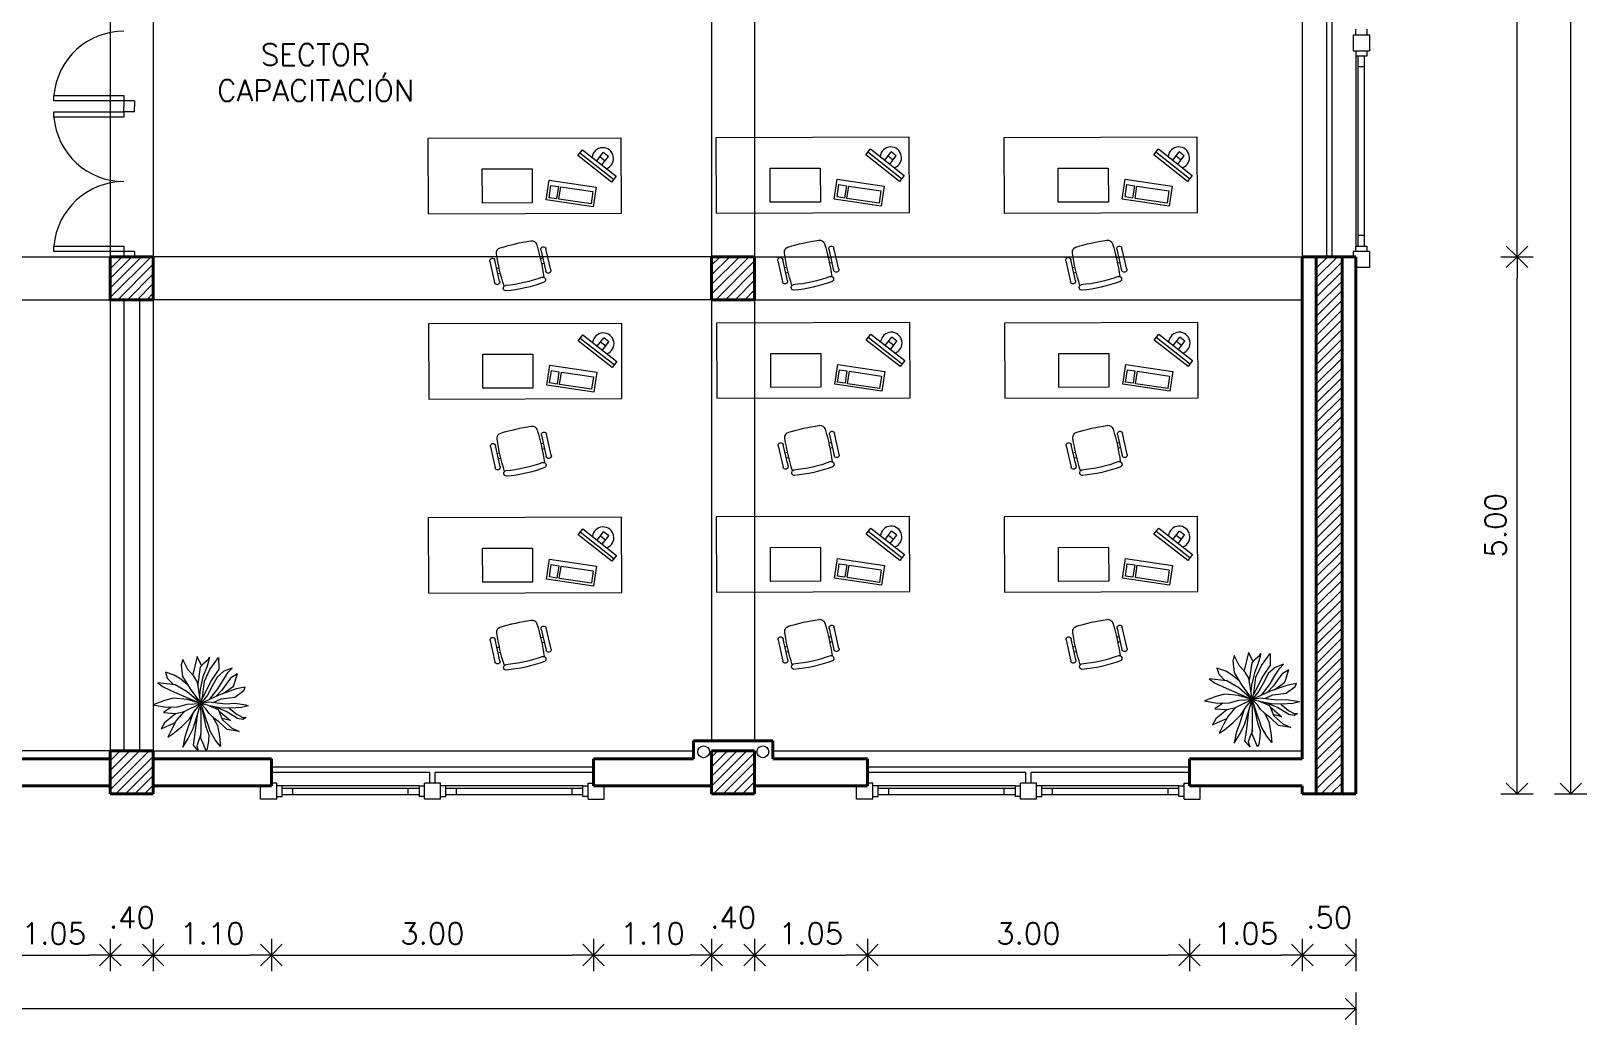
# Model space of a CAD drawing. Extents: x 1018 to 1366, y -109 to 186.
# Drawn here: x 1234.09 to 1248.58, y 111 to 120.25 of the extents above; entities that cross this region are included whole.
import ezdxf

# ---------------------------------------------------------------- set-up
doc = ezdxf.new("R2010")
doc.units = 0
doc.header["$LTSCALE"] = 0.5
doc.layers.get('0').update_dxf_attribs({"linetype": 'CONTINUOUS'})
doc.layers.get('Defpoints').update_dxf_attribs({"linetype": 'CONTINUOUS'})
for name, color, linetype, lineweight in [('Acotaciones', 9, 'CONTINUOUS', 9), ('Carpintería', 55, 'CONTINUOUS', 20), ('Detalles .05', 243, 'CONTINUOUS', 5), ('Detalles 01', 8, 'CONTINUOUS', 9), ('Equipamiento movil', 33, 'CONTINUOUS', 9), ('Muros corte', 7, 'CONTINUOUS', 40), ('Punta 02', 11, 'CONTINUOUS', 20), ('Tratamiento pisos', 251, 'CONTINUOUS', 9), ('Vidrios', 147, 'CONTINUOUS', 13)]:
    doc.layers.add(name, color=color, linetype=linetype, lineweight=lineweight)
doc.styles.add('Texto 2 mm', font='simplex.shx', dxfattribs={"height": 0.2})
doc.dimstyles.new('Primera línea', dxfattribs={"dimscale": 0, "dimtxt": 0.2, "dimasz": 0.2, "dimexe": 0.15, "dimexo": 0, "dimgap": 0.1, "dimtad": 1, "dimzin": 4, "dimdsep": 46, "dimtxsty": 'Texto 2 mm', "dimblk": 'OPEN90', "dimcen": 2.5, "dimclrd": 256, "dimclre": 256, "dimclrt": 256, "dimadec": 0, "dimazin": 0, "dimtfac": 1, "dimtmove": 2, "dimatfit": 3, "dimldrblk": 'OPEN90', "dimfxl": 1, "dimtolj": 1, "dimtzin": 0, "dimlwd": -1, "dimlwe": -1, "dimarcsym": 0})
doc.dimstyles.new('Segunda línea', dxfattribs={"dimscale": 0, "dimtxt": 0.2, "dimasz": 0.2, "dimexe": 0.15, "dimexo": 0.5, "dimgap": 0.1, "dimtad": 1, "dimzin": 4, "dimdsep": 46, "dimtxsty": 'Texto 2 mm', "dimblk": 'OPEN90', "dimcen": 2.5, "dimclrd": 256, "dimclre": 256, "dimclrt": 256, "dimadec": 0, "dimazin": 0, "dimtfac": 1, "dimtmove": 2, "dimatfit": 3, "dimldrblk": 'OPEN90', "dimfxl": 1, "dimtolj": 1, "dimtzin": 0, "dimlwd": -1, "dimlwe": -1, "dimarcsym": 0})
pattern_1 = [(45, (58.78651, 0.94109), (-0.0449012806, 0.0449012806), [])]

# ---------------------------------------------------------------- blocks, each defined once
blk = doc.blocks.new('_Open90')
at = {"color": 0, "linetype": 'ByBlock', "lineweight": -2}
for p, q in [((0, 0), (-1, 0)), ((-0.5, 0.5), (0, 0)), ((0, 0), (-0.5, -0.5))]:
    blk.add_line(p, q, dxfattribs=at)
blk = doc.blocks.new('*D127')
at = {"layer": 'Acotaciones', "transparency": 16777216}
for p, q in [((1247.782, 118.146), (1248.082, 118.146)), ((1247.932, 113.346), (1247.932, 117.946)), ((1247.782, 113.146), (1248.082, 113.146))]:
    blk.add_line(p, q, dxfattribs=at)
at = {"layer": 'Defpoints', "color": 0, "transparency": 16777216}
for p in [(1247.782, 118.146), (1247.932, 118.146), (1247.782, 113.146)]:
    blk.add_point(p, dxfattribs=at)
at = {"layer": 'Acotaciones', "transparency": 16777216, "xscale": 0.2, "yscale": 0.2, "zscale": 0.2}
for p, rotation in [((1247.932, 118.146), 90), ((1247.932, 113.146), 270)]:
    blk.add_blockref('_Open90', p, dxfattribs=dict(at, rotation=rotation))
at = {"layer": 'Acotaciones', "transparency": 16777216, "insert": (1247.732, 115.646), "char_height": 0.2, "attachment_point": 5, "rotation": 90, "style": 'Texto 2 mm'}
blk.add_mtext('\\A1;5.00', dxfattribs=at)
blk = doc.blocks.new('*D128')
at = {"layer": 'Acotaciones', "transparency": 16777216}
for p, q in [((1247.782, 124.146), (1248.082, 124.146)), ((1247.932, 118.346), (1247.932, 123.946)), ((1247.782, 118.146), (1248.082, 118.146))]:
    blk.add_line(p, q, dxfattribs=at)
at = {"layer": 'Defpoints', "color": 0, "transparency": 16777216}
for p in [(1247.782, 124.146), (1247.932, 124.146), (1247.782, 118.146)]:
    blk.add_point(p, dxfattribs=at)
at = {"layer": 'Acotaciones', "transparency": 16777216, "xscale": 0.2, "yscale": 0.2, "zscale": 0.2}
for p, rotation in [((1247.932, 124.146), 90), ((1247.932, 118.146), 270)]:
    blk.add_blockref('_Open90', p, dxfattribs=dict(at, rotation=rotation))
at = {"layer": 'Acotaciones', "transparency": 16777216, "insert": (1247.732, 121.146), "char_height": 0.2, "attachment_point": 5, "rotation": 90, "style": 'Texto 2 mm'}
blk.add_mtext('\\A1;6.00', dxfattribs=at)
blk = doc.blocks.new('*D130')
at = {"layer": 'Acotaciones', "transparency": 16777216}
for p, q in [((1248.282, 129.146), (1248.582, 129.146)), ((1248.432, 113.346), (1248.432, 128.946)), ((1248.282, 113.146), (1248.582, 113.146))]:
    blk.add_line(p, q, dxfattribs=at)
at = {"layer": 'Defpoints', "color": 0, "transparency": 16777216}
for p in [(1247.782, 129.146), (1248.432, 129.146), (1247.782, 113.146)]:
    blk.add_point(p, dxfattribs=at)
at = {"layer": 'Acotaciones', "transparency": 16777216, "xscale": 0.2, "yscale": 0.2, "zscale": 0.2}
for p, rotation in [((1248.432, 129.146), 90), ((1248.432, 113.146), 270)]:
    blk.add_blockref('_Open90', p, dxfattribs=dict(at, rotation=rotation))
at = {"layer": 'Acotaciones', "transparency": 16777216, "insert": (1248.232, 121.146), "char_height": 0.2, "attachment_point": 5, "rotation": 90, "style": 'Texto 2 mm'}
blk.add_mtext('\\A1;16.00', dxfattribs=at)
blk = doc.blocks.new('*D145')
at = {"layer": 'Acotaciones', "transparency": 16777216}
for p, q in [((1233.782, 111.796), (1233.782, 111.496)), ((1234.832, 111.796), (1234.832, 111.496)), ((1233.982, 111.646), (1234.632, 111.646))]:
    blk.add_line(p, q, dxfattribs=at)
at = {"layer": 'Defpoints', "color": 0, "transparency": 16777216}
for p in [(1233.782, 111.796), (1234.832, 111.796), (1234.832, 111.646)]:
    blk.add_point(p, dxfattribs=at)
at = {"layer": 'Acotaciones', "transparency": 16777216, "xscale": 0.2, "yscale": 0.2, "zscale": 0.2, "rotation": 180}
blk.add_blockref('_Open90', (1233.782, 111.646), dxfattribs=at)
at = {"layer": 'Acotaciones', "transparency": 16777216, "xscale": 0.2, "yscale": 0.2, "zscale": 0.2}
blk.add_blockref('_Open90', (1234.832, 111.646), dxfattribs=at)
at = {"layer": 'Acotaciones', "transparency": 16777216, "insert": (1234.307, 111.846), "char_height": 0.2, "attachment_point": 5, "style": 'Texto 2 mm'}
blk.add_mtext('\\A1;1.05', dxfattribs=at)
blk = doc.blocks.new('*D146')
at = {"layer": 'Acotaciones', "transparency": 16777216}
for p, q in [((1235.232, 111.796), (1235.232, 111.496)), ((1236.332, 111.796), (1236.332, 111.496)), ((1235.432, 111.646), (1236.132, 111.646))]:
    blk.add_line(p, q, dxfattribs=at)
at = {"layer": 'Defpoints', "color": 0, "transparency": 16777216}
for p in [(1235.232, 111.796), (1236.332, 111.796), (1236.332, 111.646)]:
    blk.add_point(p, dxfattribs=at)
at = {"layer": 'Acotaciones', "transparency": 16777216, "xscale": 0.2, "yscale": 0.2, "zscale": 0.2, "rotation": 180}
blk.add_blockref('_Open90', (1235.232, 111.646), dxfattribs=at)
at = {"layer": 'Acotaciones', "transparency": 16777216, "xscale": 0.2, "yscale": 0.2, "zscale": 0.2}
blk.add_blockref('_Open90', (1236.332, 111.646), dxfattribs=at)
at = {"layer": 'Acotaciones', "transparency": 16777216, "insert": (1235.782, 111.846), "char_height": 0.2, "attachment_point": 5, "style": 'Texto 2 mm'}
blk.add_mtext('\\A1;1.10', dxfattribs=at)
blk = doc.blocks.new('*D147')
at = {"layer": 'Acotaciones', "transparency": 16777216}
for p, q in [((1236.332, 111.796), (1236.332, 111.496)), ((1239.332, 111.796), (1239.332, 111.496)), ((1236.532, 111.646), (1239.132, 111.646))]:
    blk.add_line(p, q, dxfattribs=at)
at = {"layer": 'Defpoints', "color": 0, "transparency": 16777216}
for p in [(1236.332, 111.796), (1239.332, 111.796), (1239.332, 111.646)]:
    blk.add_point(p, dxfattribs=at)
at = {"layer": 'Acotaciones', "transparency": 16777216, "xscale": 0.2, "yscale": 0.2, "zscale": 0.2, "rotation": 180}
blk.add_blockref('_Open90', (1236.332, 111.646), dxfattribs=at)
at = {"layer": 'Acotaciones', "transparency": 16777216, "xscale": 0.2, "yscale": 0.2, "zscale": 0.2}
blk.add_blockref('_Open90', (1239.332, 111.646), dxfattribs=at)
at = {"layer": 'Acotaciones', "transparency": 16777216, "insert": (1237.832, 111.846), "char_height": 0.2, "attachment_point": 5, "style": 'Texto 2 mm'}
blk.add_mtext('\\A1;3.00', dxfattribs=at)
blk = doc.blocks.new('*D148')
at = {"layer": 'Acotaciones', "transparency": 16777216}
for p, q in [((1239.332, 111.796), (1239.332, 111.496)), ((1240.432, 111.796), (1240.432, 111.496)), ((1239.532, 111.646), (1240.232, 111.646))]:
    blk.add_line(p, q, dxfattribs=at)
at = {"layer": 'Defpoints', "color": 0, "transparency": 16777216}
for p in [(1239.332, 111.796), (1240.432, 111.796), (1240.432, 111.646)]:
    blk.add_point(p, dxfattribs=at)
at = {"layer": 'Acotaciones', "transparency": 16777216, "xscale": 0.2, "yscale": 0.2, "zscale": 0.2, "rotation": 180}
blk.add_blockref('_Open90', (1239.332, 111.646), dxfattribs=at)
at = {"layer": 'Acotaciones', "transparency": 16777216, "xscale": 0.2, "yscale": 0.2, "zscale": 0.2}
blk.add_blockref('_Open90', (1240.432, 111.646), dxfattribs=at)
at = {"layer": 'Acotaciones', "transparency": 16777216, "insert": (1239.882, 111.846), "char_height": 0.2, "attachment_point": 5, "style": 'Texto 2 mm'}
blk.add_mtext('\\A1;1.10', dxfattribs=at)
blk = doc.blocks.new('*D149')
at = {"layer": 'Acotaciones', "transparency": 16777216}
for p, q in [((1240.832, 111.796), (1240.832, 111.496)), ((1241.882, 111.796), (1241.882, 111.496)), ((1241.032, 111.646), (1241.682, 111.646))]:
    blk.add_line(p, q, dxfattribs=at)
at = {"layer": 'Defpoints', "color": 0, "transparency": 16777216}
for p in [(1240.832, 111.796), (1241.882, 111.796), (1241.882, 111.646)]:
    blk.add_point(p, dxfattribs=at)
at = {"layer": 'Acotaciones', "transparency": 16777216, "xscale": 0.2, "yscale": 0.2, "zscale": 0.2, "rotation": 180}
blk.add_blockref('_Open90', (1240.832, 111.646), dxfattribs=at)
at = {"layer": 'Acotaciones', "transparency": 16777216, "xscale": 0.2, "yscale": 0.2, "zscale": 0.2}
blk.add_blockref('_Open90', (1241.882, 111.646), dxfattribs=at)
at = {"layer": 'Acotaciones', "transparency": 16777216, "insert": (1241.357, 111.846), "char_height": 0.2, "attachment_point": 5, "style": 'Texto 2 mm'}
blk.add_mtext('\\A1;1.05', dxfattribs=at)
blk = doc.blocks.new('*D150')
at = {"layer": 'Acotaciones', "transparency": 16777216}
for p, q in [((1241.882, 111.796), (1241.882, 111.496)), ((1244.882, 111.796), (1244.882, 111.496)), ((1242.082, 111.646), (1244.682, 111.646))]:
    blk.add_line(p, q, dxfattribs=at)
at = {"layer": 'Defpoints', "color": 0, "transparency": 16777216}
for p in [(1241.882, 111.796), (1244.882, 111.796), (1244.882, 111.646)]:
    blk.add_point(p, dxfattribs=at)
at = {"layer": 'Acotaciones', "transparency": 16777216, "xscale": 0.2, "yscale": 0.2, "zscale": 0.2, "rotation": 180}
blk.add_blockref('_Open90', (1241.882, 111.646), dxfattribs=at)
at = {"layer": 'Acotaciones', "transparency": 16777216, "xscale": 0.2, "yscale": 0.2, "zscale": 0.2}
blk.add_blockref('_Open90', (1244.882, 111.646), dxfattribs=at)
at = {"layer": 'Acotaciones', "transparency": 16777216, "insert": (1243.382, 111.846), "char_height": 0.2, "attachment_point": 5, "style": 'Texto 2 mm'}
blk.add_mtext('\\A1;3.00', dxfattribs=at)
blk = doc.blocks.new('*D151')
at = {"layer": 'Acotaciones', "transparency": 16777216}
for p, q in [((1244.882, 111.796), (1244.882, 111.496)), ((1245.932, 111.796), (1245.932, 111.496)), ((1245.082, 111.646), (1245.732, 111.646))]:
    blk.add_line(p, q, dxfattribs=at)
at = {"layer": 'Defpoints', "color": 0, "transparency": 16777216}
for p in [(1244.882, 111.796), (1245.932, 111.796), (1245.932, 111.646)]:
    blk.add_point(p, dxfattribs=at)
at = {"layer": 'Acotaciones', "transparency": 16777216, "xscale": 0.2, "yscale": 0.2, "zscale": 0.2, "rotation": 180}
blk.add_blockref('_Open90', (1244.882, 111.646), dxfattribs=at)
at = {"layer": 'Acotaciones', "transparency": 16777216, "xscale": 0.2, "yscale": 0.2, "zscale": 0.2}
blk.add_blockref('_Open90', (1245.932, 111.646), dxfattribs=at)
at = {"layer": 'Acotaciones', "transparency": 16777216, "insert": (1245.407, 111.846), "char_height": 0.2, "attachment_point": 5, "style": 'Texto 2 mm'}
blk.add_mtext('\\A1;1.05', dxfattribs=at)
blk = doc.blocks.new('*D152')
at = {"layer": 'Acotaciones', "transparency": 16777216}
for p, q in [((1212.632, 111.296), (1212.632, 110.996)), ((1246.432, 111.296), (1246.432, 110.996)), ((1246.232, 111.146), (1212.832, 111.146))]:
    blk.add_line(p, q, dxfattribs=at)
at = {"layer": 'Defpoints', "color": 0, "transparency": 16777216}
for p in [(1212.632, 111.796), (1246.432, 111.796), (1212.632, 111.146)]:
    blk.add_point(p, dxfattribs=at)
at = {"layer": 'Acotaciones', "transparency": 16777216, "xscale": 0.2, "yscale": 0.2, "zscale": 0.2, "rotation": 180}
blk.add_blockref('_Open90', (1212.632, 111.146), dxfattribs=at)
at = {"layer": 'Acotaciones', "transparency": 16777216, "xscale": 0.2, "yscale": 0.2, "zscale": 0.2}
blk.add_blockref('_Open90', (1246.432, 111.146), dxfattribs=at)
at = {"layer": 'Acotaciones', "transparency": 16777216, "insert": (1229.532, 111.346), "char_height": 0.2, "attachment_point": 5, "style": 'Texto 2 mm'}
blk.add_mtext('\\A1;33.80', dxfattribs=at)
blk = doc.blocks.new('RECTANG')
for p, q in [((1, 1), (0, 1)), ((0, 1), (0, 0)), ((1, 0), (1, 1)), ((0, 0), (1, 0))]:
    blk.add_line(p, q)
blk = doc.blocks.new('KEYBOARD', base_point=(60, 294))
for p, xscale, yscale, zscale in [((60, 294), 19, 8, 19), ((61, 295), 13, 5, 13), ((75, 295), 3, 5, 3)]:
    blk.add_blockref('RECTANG', p, dxfattribs=dict(xscale=xscale, yscale=yscale, zscale=zscale))
blk = doc.blocks.new('Silla 1')
at = {"layer": 'Equipamiento movil'}
for p, q in [((-0.113, 0.266), (0.03, 0.409)), ((0.064, 0.375), (-0.079, 0.232)), ((0.01, 0.321), (0.027, 0.305)), ((-0.025, 0.286), (-0.009, 0.269)), ((0.232, -0.079), (0.375, 0.064)), ((0.409, 0.03), (0.266, -0.113)), ((0.305, 0.027), (0.321, 0.01)), ((0.269, -0.009), (0.286, -0.025))]:
    blk.add_line(p, q, dxfattribs=at)
for centre, radius, start, end in [((1.406, -1.127), 1.988, 130.2245, 139.1817), ((0.047, 0.392), 0.0242, 315, 135), ((0.147, 0.396), 0.0255, 61.3631, 224.3749), ((-0.654, -0.654), 1.296, 37.1584, 52.8416), ((-0.651, -0.651), 1.342, 37.131, 52.869), ((-0.096, 0.249), 0.0242, 135, 315), ((-0.061, 0.139), 0.0505, 139.1817, 220.8183), ((0.396, 0.147), 0.0255, 225.6251, 28.6369), ((1.406, 1.406), 1.988, 220.8183, 229.1817), ((-1.127, 1.406), 1.988, 310.8183, 319.7755), ((0.392, 0.047), 0.0242, 315, 135), ((0.139, -0.061), 0.0505, 229.1817, 310.8183), ((0.249, -0.096), 0.0242, 135, 315)]:
    blk.add_arc(centre, radius, start, end, dxfattribs=at)
blk = doc.blocks.new('Treei')
for p, q in [((0.22, 5.68), (0.34, 5.97)), ((0.34, 5.97), (0.52, 5.11)), ((-2.15, 4.1), (-3.71, 4.62)), ((-3.71, 4.62), (-3.16, 3.73)), ((-1.21, 2.79), (-2.15, 4.1)), ((-1.6, 5.41), (-2.01, 5.58)), ((-2.01, 5.58), (-1.8, 4.47)), ((-1.8, 4.47), (-1.02, 2.25)), ((-0.75, 4.27), (-1.6, 5.41)), ((-0.56, 2.57), (-0.75, 4.27)), ((0.01, 4.32), (0.22, 5.68)), ((0.06, 3.09), (0.01, 4.32)), ((0.52, 5.11), (0.61, 3.71)), ((0.61, 3.58), (1.42, 4.57)), ((1.92, 4.62), (1.05, 3.19)), ((1.42, 4.57), (1.81, 5.28)), ((1.81, 5.28), (1.78, 5.7)), ((1.78, 5.7), (2.06, 5.28)), ((2.06, 5.28), (1.92, 4.62)), ((3.12, 3.85), (3.58, 4.84)), ((3.58, 4.84), (3.3, 3.31)), ((-5.76, 2.23), (-4.31, 2.25)), ((-4.26, 1.14), (-5.76, 2.23)), ((-3.94, 3.46), (-4.45, 3.93)), ((-4.45, 3.93), (-4.03, 2.89)), ((-4.31, 2.25), (-2.93, 1.32)), ((-4.03, 2.89), (-3.28, 2.03)), ((-3.05, 2.89), (-3.94, 3.46)), ((-3.28, 2.03), (-2.08, 1.39)), ((-3.16, 3.73), (-1.67, 2.62)), ((-1.83, 2.15), (-3.05, 2.89)), ((-0.51, 1.14), (-1.83, 2.15)), ((-1.67, 2.62), (-0.88, 1.91)), ((-1.02, 2.25), (0.03, -0.03)), ((-0.11, 1.56), (-0.56, 2.57)), ((-0.17, 1), (0.06, 3.09)), ((0.2, 0.77), (0.8, 2.18)), ((0.57, 2.38), (0.31, 1.05)), ((1.05, 3.19), (0.44, 1.74)), ((0.61, 3.71), (0.57, 2.38)), ((0.8, 2.18), (2.11, 2.72)), ((0.96, 2.25), (2.2, 3.73)), ((1.69, 1.48), (2.82, 2.08)), ((2.2, 3.73), (1.92, 2.62)), ((2.36, 2.28), (1.99, 1.81)), ((2.11, 2.72), (3.12, 3.85)), ((3.3, 3.31), (2.36, 2.28)), ((2.82, 2.08), (4.22, 2.33)), ((4.22, 2.33), (5.46, 2.47)), ((5.46, 2.47), (4.64, 1.81)), ((-4.76, 0.09), (-5.92, -0.48)), ((-5.51, 0.92), (-5.8, 1.09)), ((-5.8, 1.09), (-4.68, 0.77)), ((-5.12, 0.4), (-5.51, 0.92)), ((-4.61, -0.04), (-5.12, 0.4)), ((-4.68, 0.77), (-3.34, 0.26)), ((-2.77, 0.45), (-4.26, 1.14)), ((-3.34, 0.26), (-1.78, -0.09)), ((-2.93, 1.32), (-0.51, 0.11)), ((-0.77, 0.18), (-2.77, 0.45)), ((-2.08, 1.39), (-1.04, 0.82)), ((-1.04, 0.82), (0.03, -0.03)), ((0.03, -0.03), (-0.77, 0.18)), ((0.03, -0.03), (-0.17, 1)), ((0.03, -0.03), (0.2, 0.77)), ((2.04, 0.65), (0.03, -0.03)), ((0.7, 0.63), (0.03, -0.03)), ((0.03, -0.03), (2.96, 0.63)), ((1.85, 0.03), (0.03, -0.03)), ((1.28, 1.02), (0.7, 0.63)), ((1.99, 1.81), (1.28, 1.02)), ((3.28, 0.01), (1.85, 0.03)), ((2.73, 0.9), (2.04, 0.65)), ((3.51, 1.17), (2.73, 0.9)), ((2.96, 0.63), (3.97, 1)), ((4.41, -0.01), (3.28, 0.01)), ((4.64, 1.81), (3.51, 1.17)), ((3.97, 1), (4.77, 0.95)), ((5.39, 0.4), (4.41, -0.01)), ((4.77, 0.95), (5.72, 0.8)), ((6.02, 0.65), (5.39, 0.4)), ((5.72, 0.8), (6.02, 0.65)), ((-5.92, -0.48), (-3.64, -1.03)), ((-4.26, -1.67), (-5.51, -2.28)), ((-2.36, -0.36), (-4.61, -0.04)), ((-3.44, -0.9), (-4.26, -1.67)), ((-2.65, -0.43), (-3.44, -0.9)), ((-3.37, -2.31), (-1.83, -1.37)), ((-2.28, -1.64), (-3.05, -2.53)), ((-1.34, -0.24), (-2.65, -0.43)), ((-1.46, -1.72), (-2.33, -3.24)), ((-1.83, -1.37), (0.03, -0.03)), ((-1.78, -0.09), (-0.95, -0.18)), ((0.03, -0.03), (-1.46, -1.72)), ((-1.39, -3.32), (0.03, -0.03)), ((0.03, -0.03), (-1.34, -0.24)), ((-0.47, -1.76), (-0.63, -3.46)), ((0.03, -0.03), (-0.47, -1.76)), ((0.11, -1.72), (0.03, -0.03)), ((0.03, -0.03), (1.07, -2.16)), ((1, -0.83), (0.03, -0.03)), ((3.21, -0.98), (0.03, -0.03)), ((0.45, -2.92), (0.11, -1.72)), ((1.97, -1.44), (1, -0.83)), ((4.06, -0.75), (1.24, -0.39)), ((1.31, -1.02), (3.1, -1.64)), ((2.93, -2.41), (1.97, -1.44)), ((3.1, -1.64), (4.24, -2.04)), ((4.47, -1.62), (3.21, -0.98)), ((3.92, 0), (5.37, -0.51)), ((5.3, -0.93), (4.06, -0.75)), ((5.56, -2.28), (4.47, -1.62)), ((6.02, -0.34), (5.3, -0.93)), ((5.37, -0.51), (6.02, -0.34)), ((-5.51, -2.28), (-4.86, -2.48)), ((-4.86, -2.48), (-3.37, -2.31)), ((-3.55, -3.37), (-3.92, -4.48)), ((-3.05, -2.53), (-3.55, -3.37)), ((-3.16, -4.25), (-2.38, -3.46)), ((-2.33, -3.24), (-2.56, -5.44)), ((-2.06, -4.77), (-1.39, -3.32)), ((-0.63, -3.46), (-0.35, -4.6)), ((0.5, -4.43), (0.45, -2.92)), ((0.5, -3.74), (1.19, -4.72)), ((1.3, -3.19), (1.03, -2.11)), ((1.07, -2.16), (2.15, -3.07)), ((1.19, -4.72), (1.28, -3.19)), ((1.28, -3.19), (2.47, -4.62)), ((2.15, -3.07), (3.12, -3.59)), ((2.93, -4.4), (2.43, -3.22)), ((3.85, -3.54), (2.93, -2.41)), ((3.12, -3.59), (4.27, -4.18)), ((4.27, -4.18), (3.85, -3.54)), ((4.24, -2.04), (5.56, -2.28)), ((-3.92, -4.48), (-3.16, -4.25)), ((-2.56, -5.44), (-2.06, -4.77)), ((-0.35, -4.6), (0.2, -6.03)), ((0.2, -6.03), (0.5, -4.43)), ((2.47, -4.62), (3.23, -5.02)), ((3.23, -5.02), (2.93, -4.4))]:
    blk.add_line(p, q)

msp = doc.modelspace()

# ---------------------------------------------------------------- hatches: boundary and pattern name
at = {"layer": 'Detalles 01'}
h = msp.add_hatch(dxfattribs=at)
h.set_pattern_fill('ANSI31', color=256, scale=0.02, style=0)
h.set_pattern_definition(pattern_1)
h.paths.add_polyline_path([(1234.832, 118.146), (1234.832, 117.746), (1235.232, 117.746), (1235.232, 118.146)])
h = msp.add_hatch(dxfattribs=at)
h.set_pattern_fill('ANSI31', color=256, scale=0.02, style=0)
h.set_pattern_definition(pattern_1)
h.paths.add_polyline_path([(1240.432, 117.746), (1240.832, 117.746), (1240.832, 118.146), (1240.432, 118.146)])
h = msp.add_hatch(dxfattribs=at)
h.set_pattern_fill('ANSI31', color=256, scale=0.02, style=0)
h.set_pattern_definition(pattern_1)
h.paths.add_polyline_path([(1246.302, 118.146), (1246.062, 118.146), (1246.062, 113.146), (1246.302, 113.146)])
h = msp.add_hatch(dxfattribs=at)
h.set_pattern_fill('ANSI31', color=256, scale=0.02, style=0)
h.set_pattern_definition(pattern_1)
h.paths.add_polyline_path([(1235.232, 113.146), (1235.232, 113.546), (1234.832, 113.546), (1234.832, 113.146)])
h = msp.add_hatch(dxfattribs=at)
h.set_pattern_fill('ANSI31', color=256, scale=0.02, style=0)
h.set_pattern_definition(pattern_1)
h.paths.add_polyline_path([(1240.832, 113.146), (1240.832, 113.546), (1240.432, 113.546), (1240.432, 113.146)])

# ---------------------------------------------------------------- linework, layer by layer
at = {"layer": 'Acotaciones'}
for p, q in [((1234.832, 111.646), (1234.932, 111.746)), ((1235.232, 111.646), (1235.132, 111.746)), ((1240.432, 111.646), (1240.532, 111.746)), ((1240.832, 111.646), (1240.732, 111.746)), ((1245.932, 111.796), (1245.932, 111.496)), ((1245.932, 111.646), (1246.032, 111.746)), ((1246.432, 111.646), (1246.332, 111.746)), ((1246.432, 111.796), (1246.432, 111.496)), ((1234.832, 111.646), (1235.232, 111.646)), ((1234.932, 111.546), (1234.832, 111.646)), ((1235.132, 111.546), (1235.232, 111.646)), ((1240.432, 111.646), (1240.832, 111.646)), ((1240.532, 111.546), (1240.432, 111.646)), ((1240.732, 111.546), (1240.832, 111.646)), ((1245.932, 111.646), (1246.432, 111.646)), ((1246.032, 111.546), (1245.932, 111.646)), ((1246.332, 111.546), (1246.432, 111.646))]:
    msp.add_line(p, q, dxfattribs=at)
at = {"layer": 'Carpintería'}
for p, q in [((1246.432, 120.213), (1246.432, 120.263)), ((1246.532, 120.263), (1246.532, 120.213)), ((1246.407, 120.213), (1246.407, 120.063)), ((1246.407, 120.213), (1246.557, 120.213)), ((1246.557, 120.213), (1246.557, 120.063)), ((1246.407, 120.063), (1246.557, 120.063)), ((1246.432, 120.063), (1246.432, 120.013)), ((1246.532, 120.013), (1246.432, 120.013)), ((1246.452, 118.246), (1246.452, 120.013)), ((1246.512, 118.246), (1246.512, 120.013)), ((1246.532, 120.063), (1246.532, 120.013)), ((1246.512, 119.913), (1246.452, 119.913)), ((1234.307, 119.596), (1234.307, 119.646)), ((1234.307, 119.646), (1234.957, 119.646)), ((1234.957, 119.596), (1234.307, 119.596)), ((1234.957, 119.646), (1234.957, 119.596)), ((1235.057, 119.596), (1234.957, 119.596)), ((1234.957, 119.596), (1234.957, 119.546)), ((1234.957, 119.496), (1234.957, 119.546)), ((1235.057, 119.596), (1235.057, 119.546)), ((1235.057, 119.496), (1235.057, 119.546)), ((1234.307, 119.446), (1234.307, 119.496)), ((1234.307, 119.496), (1234.957, 119.496)), ((1234.957, 119.446), (1234.307, 119.446)), ((1235.057, 119.496), (1234.957, 119.496)), ((1234.957, 119.496), (1234.957, 119.446)), ((1234.307, 118.196), (1234.307, 118.246)), ((1234.307, 118.246), (1234.957, 118.246)), ((1234.957, 118.246), (1234.957, 118.196)), ((1246.432, 118.196), (1246.432, 118.246)), ((1246.432, 118.246), (1246.532, 118.246)), ((1246.452, 118.346), (1246.512, 118.346)), ((1246.532, 118.246), (1246.532, 118.196)), ((1234.957, 118.196), (1234.307, 118.196)), ((1235.057, 118.196), (1234.957, 118.196)), ((1234.957, 118.196), (1234.957, 118.146)), ((1235.057, 118.196), (1235.057, 118.146)), ((1246.557, 118.196), (1246.407, 118.196)), ((1246.407, 118.196), (1246.407, 118.146)), ((1246.557, 118.196), (1246.557, 118.046)), ((1246.557, 118.046), (1246.432, 118.046)), ((1236.232, 113.096), (1236.232, 113.221)), ((1236.382, 113.246), (1236.332, 113.246)), ((1236.382, 113.096), (1236.382, 113.246)), ((1236.432, 113.221), (1236.382, 113.221)), ((1236.432, 113.121), (1236.432, 113.221)), ((1236.432, 113.201), (1237.707, 113.201)), ((1236.532, 113.141), (1236.532, 113.201)), ((1237.607, 113.141), (1237.607, 113.201)), ((1237.707, 113.221), (1237.707, 113.121)), ((1237.707, 113.221), (1237.757, 113.221)), ((1237.907, 113.246), (1237.757, 113.246)), ((1237.757, 113.096), (1237.757, 113.246)), ((1237.907, 113.096), (1237.907, 113.246)), ((1237.957, 113.221), (1237.907, 113.221)), ((1237.957, 113.121), (1237.957, 113.221)), ((1237.957, 113.201), (1239.232, 113.201)), ((1238.057, 113.141), (1238.057, 113.201)), ((1239.132, 113.141), (1239.132, 113.201)), ((1239.232, 113.121), (1239.232, 113.221)), ((1239.232, 113.221), (1239.282, 113.221)), ((1239.282, 113.096), (1239.282, 113.246)), ((1239.282, 113.246), (1239.332, 113.246)), ((1239.432, 113.096), (1239.432, 113.221)), ((1241.782, 113.096), (1241.782, 113.221)), ((1241.932, 113.246), (1241.882, 113.246)), ((1241.932, 113.096), (1241.932, 113.246)), ((1241.982, 113.221), (1241.932, 113.221)), ((1241.982, 113.121), (1241.982, 113.221)), ((1241.982, 113.201), (1243.257, 113.201)), ((1242.082, 113.141), (1242.082, 113.201)), ((1243.157, 113.141), (1243.157, 113.201)), ((1243.257, 113.221), (1243.257, 113.121)), ((1243.257, 113.221), (1243.307, 113.221)), ((1243.457, 113.246), (1243.307, 113.246)), ((1243.307, 113.096), (1243.307, 113.246)), ((1243.457, 113.096), (1243.457, 113.246)), ((1243.507, 113.221), (1243.457, 113.221)), ((1243.507, 113.121), (1243.507, 113.221)), ((1243.507, 113.201), (1244.782, 113.201)), ((1243.607, 113.141), (1243.607, 113.201)), ((1244.682, 113.141), (1244.682, 113.201)), ((1244.782, 113.121), (1244.782, 113.221)), ((1244.782, 113.221), (1244.832, 113.221)), ((1244.832, 113.096), (1244.832, 113.246)), ((1244.832, 113.246), (1244.882, 113.246)), ((1244.982, 113.096), (1244.982, 113.221)), ((1236.382, 113.096), (1236.232, 113.096)), ((1236.382, 113.121), (1236.432, 113.121)), ((1236.432, 113.141), (1237.707, 113.141)), ((1237.757, 113.121), (1237.707, 113.121)), ((1237.907, 113.096), (1237.757, 113.096)), ((1237.907, 113.121), (1237.957, 113.121)), ((1237.957, 113.141), (1239.232, 113.141)), ((1239.282, 113.121), (1239.232, 113.121)), ((1239.282, 113.096), (1239.432, 113.096)), ((1241.932, 113.096), (1241.782, 113.096)), ((1241.932, 113.121), (1241.982, 113.121)), ((1241.982, 113.141), (1243.257, 113.141)), ((1243.307, 113.121), (1243.257, 113.121)), ((1243.457, 113.096), (1243.307, 113.096)), ((1243.457, 113.121), (1243.507, 113.121)), ((1243.507, 113.141), (1244.782, 113.141)), ((1244.832, 113.121), (1244.782, 113.121)), ((1244.832, 113.096), (1244.982, 113.096))]:
    msp.add_line(p, q, dxfattribs=at)
at = {"layer": 'Detalles 01'}
for p, q in [((1246.157, 124.146), (1246.157, 118.146)), ((1246.207, 124.146), (1246.207, 118.146)), ((1246.432, 120.013), (1246.432, 118.246)), ((1239.332, 113.396), (1236.332, 113.396)), ((1237.807, 113.346), (1236.332, 113.346)), ((1237.807, 113.246), (1237.807, 113.346)), ((1239.332, 113.346), (1237.857, 113.346)), ((1237.857, 113.246), (1237.857, 113.346)), ((1244.882, 113.396), (1241.882, 113.396)), ((1243.357, 113.346), (1241.882, 113.346)), ((1243.357, 113.246), (1243.357, 113.346)), ((1244.882, 113.346), (1243.407, 113.346)), ((1243.407, 113.246), (1243.407, 113.346)), ((1237.707, 113.221), (1236.432, 113.221)), ((1239.232, 113.221), (1237.957, 113.221)), ((1243.257, 113.221), (1241.982, 113.221)), ((1244.782, 113.221), (1243.507, 113.221))]:
    msp.add_line(p, q, dxfattribs=at)
for centre in [(1240.357, 113.538), (1240.908, 113.538)]:
    msp.add_circle(centre, 0.055, dxfattribs=at)
for centre, start, end in [((1234.959, 119.592), 90.1372, 175.2816), ((1234.959, 119.5), 184.7184, 269.8628), ((1234.959, 118.192), 90.1372, 175.2816)]:
    msp.add_arc(centre, 0.654, start, end, dxfattribs=at)
at = {"layer": 'Equipamiento movil'}
for p, q in [((1239.59, 119.251), (1237.79, 119.246)), ((1237.79, 119.246), (1237.792, 118.546)), ((1239.592, 118.551), (1239.59, 119.251)), ((1242.272, 119.258), (1240.472, 119.253)), ((1240.472, 119.253), (1240.474, 118.553)), ((1242.274, 118.558), (1242.272, 119.258)), ((1244.954, 119.258), (1243.154, 119.253)), ((1243.154, 119.253), (1243.156, 118.553)), ((1244.956, 118.558), (1244.954, 119.258)), ((1239.185, 119.087), (1239.228, 119.142)), ((1239.519, 118.864), (1239.204, 119.111)), ((1239.228, 119.142), (1239.543, 118.896)), ((1239.362, 119.038), (1239.423, 119.115)), ((1239.47, 119.078), (1239.423, 119.115)), ((1241.867, 119.095), (1241.91, 119.15)), ((1242.182, 118.848), (1241.867, 119.095)), ((1242.2, 118.872), (1241.885, 119.118)), ((1241.91, 119.15), (1242.225, 118.903)), ((1242.044, 119.045), (1242.104, 119.122)), ((1242.151, 119.085), (1242.104, 119.122)), ((1244.548, 119.095), (1244.592, 119.15)), ((1244.863, 118.848), (1244.548, 119.095)), ((1244.882, 118.872), (1244.567, 119.118)), ((1244.592, 119.15), (1244.907, 118.903)), ((1244.725, 119.045), (1244.786, 119.122)), ((1244.833, 119.085), (1244.786, 119.122)), ((1238.296, 118.963), (1238.762, 118.964)), ((1238.297, 118.646), (1238.296, 118.963)), ((1238.762, 118.964), (1238.762, 118.648)), ((1239.5, 118.841), (1239.185, 119.087)), ((1239.393, 119.077), (1239.44, 119.04)), ((1239.409, 119.001), (1239.47, 119.078)), ((1240.977, 118.97), (1241.443, 118.971)), ((1240.978, 118.654), (1240.977, 118.97)), ((1241.443, 118.971), (1241.444, 118.655)), ((1242.075, 119.084), (1242.122, 119.047)), ((1242.091, 119.008), (1242.151, 119.085)), ((1243.659, 118.97), (1244.125, 118.971)), ((1243.66, 118.654), (1243.659, 118.97)), ((1244.125, 118.971), (1244.126, 118.655)), ((1244.756, 119.084), (1244.803, 119.047)), ((1244.773, 119.008), (1244.833, 119.085)), ((1239.543, 118.896), (1239.5, 118.841)), ((1242.225, 118.903), (1242.182, 118.848)), ((1244.907, 118.903), (1244.863, 118.848)), ((1241.444, 118.655), (1240.978, 118.654)), ((1244.126, 118.655), (1243.66, 118.654)), ((1237.792, 118.546), (1239.592, 118.551)), ((1238.762, 118.648), (1238.297, 118.646)), ((1240.474, 118.553), (1242.274, 118.558)), ((1243.156, 118.553), (1244.956, 118.558)), ((1239.595, 117.526), (1237.795, 117.521)), ((1237.795, 117.521), (1237.797, 116.821)), ((1239.597, 116.826), (1239.595, 117.526)), ((1242.277, 117.534), (1240.477, 117.529)), ((1240.477, 117.529), (1240.479, 116.829)), ((1242.279, 116.834), (1242.277, 117.534)), ((1244.959, 117.534), (1243.159, 117.529)), ((1243.159, 117.529), (1243.161, 116.829)), ((1244.961, 116.834), (1244.959, 117.534)), ((1239.19, 117.363), (1239.233, 117.418)), ((1239.505, 117.116), (1239.19, 117.363)), ((1239.524, 117.14), (1239.208, 117.386)), ((1239.233, 117.418), (1239.548, 117.171)), ((1239.367, 117.313), (1239.427, 117.391)), ((1239.398, 117.353), (1239.445, 117.316)), ((1239.414, 117.276), (1239.475, 117.354)), ((1239.475, 117.354), (1239.427, 117.391)), ((1241.872, 117.37), (1241.915, 117.425)), ((1242.187, 117.124), (1241.872, 117.37)), ((1242.205, 117.147), (1241.89, 117.394)), ((1241.915, 117.425), (1242.23, 117.179)), ((1242.049, 117.321), (1242.109, 117.398)), ((1242.079, 117.36), (1242.127, 117.323)), ((1242.096, 117.284), (1242.156, 117.361)), ((1242.156, 117.361), (1242.109, 117.398)), ((1244.553, 117.37), (1244.596, 117.425)), ((1244.868, 117.124), (1244.553, 117.37)), ((1244.887, 117.147), (1244.572, 117.394)), ((1244.596, 117.425), (1244.911, 117.179)), ((1244.73, 117.321), (1244.791, 117.398)), ((1244.761, 117.36), (1244.808, 117.323)), ((1244.778, 117.284), (1244.838, 117.361)), ((1244.838, 117.361), (1244.791, 117.398)), ((1238.301, 117.238), (1238.766, 117.239)), ((1238.301, 116.922), (1238.301, 117.238)), ((1238.766, 117.239), (1238.767, 116.923)), ((1240.982, 117.246), (1241.448, 117.247)), ((1240.983, 116.929), (1240.982, 117.246)), ((1241.448, 117.247), (1241.449, 116.931)), ((1243.664, 117.246), (1244.13, 117.247)), ((1243.665, 116.929), (1243.664, 117.246)), ((1244.13, 117.247), (1244.131, 116.931)), ((1239.548, 117.171), (1239.505, 117.116)), ((1242.23, 117.179), (1242.187, 117.124)), ((1244.911, 117.179), (1244.868, 117.124)), ((1238.767, 116.923), (1238.301, 116.922)), ((1241.449, 116.931), (1240.983, 116.929)), ((1244.131, 116.931), (1243.665, 116.929)), ((1237.797, 116.821), (1239.597, 116.826)), ((1240.479, 116.829), (1242.279, 116.834)), ((1243.161, 116.829), (1244.961, 116.834)), ((1239.593, 115.721), (1237.793, 115.716)), ((1237.793, 115.716), (1237.795, 115.016)), ((1239.188, 115.557), (1239.231, 115.613)), ((1239.231, 115.613), (1239.546, 115.366)), ((1239.595, 115.021), (1239.593, 115.721)), ((1242.275, 115.729), (1240.475, 115.724)), ((1240.475, 115.724), (1240.477, 115.024)), ((1241.87, 115.565), (1241.913, 115.62)), ((1241.913, 115.62), (1242.228, 115.374)), ((1242.277, 115.029), (1242.275, 115.729)), ((1244.957, 115.729), (1243.157, 115.724)), ((1243.157, 115.724), (1243.159, 115.024)), ((1244.551, 115.565), (1244.595, 115.62)), ((1244.595, 115.62), (1244.91, 115.374)), ((1244.959, 115.029), (1244.957, 115.729)), ((1239.503, 115.311), (1239.188, 115.557)), ((1239.522, 115.335), (1239.207, 115.581)), ((1239.365, 115.508), (1239.426, 115.585)), ((1239.396, 115.547), (1239.443, 115.51)), ((1239.412, 115.471), (1239.473, 115.548)), ((1239.473, 115.548), (1239.426, 115.585)), ((1242.185, 115.318), (1241.87, 115.565)), ((1242.203, 115.342), (1241.888, 115.589)), ((1242.047, 115.515), (1242.107, 115.593)), ((1242.078, 115.555), (1242.125, 115.518)), ((1242.094, 115.478), (1242.155, 115.556)), ((1242.155, 115.556), (1242.107, 115.593)), ((1244.866, 115.318), (1244.551, 115.565)), ((1244.885, 115.342), (1244.57, 115.589)), ((1244.728, 115.515), (1244.789, 115.593)), ((1244.759, 115.555), (1244.806, 115.518)), ((1244.776, 115.478), (1244.836, 115.556)), ((1244.836, 115.556), (1244.789, 115.593)), ((1238.299, 115.433), (1238.765, 115.434)), ((1238.3, 115.117), (1238.299, 115.433)), ((1238.765, 115.434), (1238.765, 115.118)), ((1239.546, 115.366), (1239.503, 115.311)), ((1240.98, 115.44), (1241.446, 115.442)), ((1240.981, 115.124), (1240.98, 115.44)), ((1241.446, 115.442), (1241.447, 115.125)), ((1242.228, 115.374), (1242.185, 115.318)), ((1243.662, 115.44), (1244.128, 115.442)), ((1243.663, 115.124), (1243.662, 115.44)), ((1244.128, 115.442), (1244.129, 115.125)), ((1244.91, 115.374), (1244.866, 115.318)), ((1238.765, 115.118), (1238.3, 115.117)), ((1241.447, 115.125), (1240.981, 115.124)), ((1244.129, 115.125), (1243.663, 115.124)), ((1237.795, 115.016), (1239.595, 115.021)), ((1240.477, 115.024), (1242.277, 115.029)), ((1243.159, 115.024), (1244.959, 115.029))]:
    msp.add_line(p, q, dxfattribs=at)
for centre in [(1239.418, 119.061), (1242.1, 119.068), (1244.782, 119.068), (1239.423, 117.337), (1242.105, 117.344), (1244.787, 117.344), (1239.421, 115.531), (1242.103, 115.539), (1244.785, 115.539)]:
    msp.add_arc(centre, 0.1, 289.8511, 174.0791, dxfattribs=at)
at = {"layer": 'Muros corte'}
for p, q in [((1235.232, 118.146), (1234.832, 118.146)), ((1234.832, 117.746), (1234.832, 118.146)), ((1235.232, 117.746), (1235.232, 118.146)), ((1240.832, 118.146), (1240.432, 118.146)), ((1240.432, 117.746), (1240.432, 118.146)), ((1240.832, 117.746), (1240.832, 118.146)), ((1246.432, 118.146), (1245.932, 118.146)), ((1245.932, 113.471), (1245.932, 118.146)), ((1246.062, 113.146), (1246.062, 118.146)), ((1246.302, 118.146), (1246.302, 113.146)), ((1246.432, 118.146), (1246.432, 113.146)), ((1235.232, 117.746), (1234.832, 117.746)), ((1240.832, 117.746), (1240.432, 117.746)), ((1241.002, 113.641), (1240.262, 113.641)), ((1240.262, 113.641), (1240.262, 113.471)), ((1241.002, 113.641), (1241.002, 113.471)), ((1234.832, 113.471), (1233.782, 113.471)), ((1235.232, 113.546), (1234.832, 113.546)), ((1234.832, 113.146), (1234.832, 113.546)), ((1235.232, 113.546), (1235.232, 113.146)), ((1236.332, 113.471), (1235.232, 113.471)), ((1236.332, 113.221), (1236.332, 113.471)), ((1240.262, 113.471), (1239.332, 113.471)), ((1239.332, 113.221), (1239.332, 113.471)), ((1240.832, 113.546), (1240.432, 113.546)), ((1240.432, 113.146), (1240.432, 113.546)), ((1240.832, 113.146), (1240.832, 113.546)), ((1241.882, 113.471), (1241.002, 113.471)), ((1241.882, 113.221), (1241.882, 113.471)), ((1245.932, 113.471), (1244.882, 113.471)), ((1244.882, 113.221), (1244.882, 113.471)), ((1234.832, 113.221), (1233.782, 113.221)), ((1236.332, 113.221), (1235.232, 113.221)), ((1240.432, 113.221), (1239.332, 113.221)), ((1241.882, 113.221), (1240.832, 113.221)), ((1245.932, 113.221), (1244.882, 113.221)), ((1245.932, 113.146), (1245.932, 113.221)), ((1235.232, 113.146), (1234.832, 113.146)), ((1240.832, 113.146), (1240.432, 113.146)), ((1246.432, 113.146), (1245.932, 113.146)), ((1246.257, 113.146), (1246.107, 113.146))]:
    msp.add_line(p, q, dxfattribs=at)
at = {"layer": 'Tratamiento pisos'}
for p, q in [((1234.832, 124.146), (1234.832, 118.146)), ((1235.232, 124.146), (1235.232, 118.146)), ((1240.832, 124.146), (1240.832, 118.146)), ((1245.932, 124.146), (1245.932, 118.146)), ((1240.432, 120.934), (1240.432, 118.146)), ((1232.332, 118.146), (1234.832, 118.146)), ((1240.432, 118.146), (1235.232, 118.146)), ((1240.832, 118.146), (1245.932, 118.146)), ((1232.332, 117.746), (1234.832, 117.746)), ((1234.832, 117.746), (1234.832, 113.546)), ((1235.232, 117.746), (1235.232, 113.546)), ((1240.432, 117.746), (1235.232, 117.746)), ((1240.432, 117.746), (1240.432, 113.641)), ((1240.832, 117.746), (1240.832, 113.641)), ((1240.832, 117.746), (1245.932, 117.746)), ((1234.832, 113.546), (1232.332, 113.546)), ((1235.232, 113.546), (1240.262, 113.546)), ((1241.002, 113.546), (1245.932, 113.546))]:
    msp.add_line(p, q, dxfattribs=at)
at = {"layer": 'Vidrios', "color": 7}
for p, q in [((1234.957, 117.746), (1234.957, 113.547)), ((1235.107, 113.546), (1235.107, 117.746))]:
    msp.add_line(p, q, dxfattribs=at)

# ---------------------------------------------------------------- block references
at = {"layer": 'Detalles .05', "xscale": 0.07371000000000001, "yscale": 0.07371000000000001, "zscale": 0.07371000000000001, "rotation": 270}
for p in [(1245.467, 114.027), (1235.676, 113.99)]:
    msp.add_blockref('Treei', p, dxfattribs=at)
at = {"layer": 'Equipamiento movil', "xscale": -0.02326153846132684, "yscale": 0.02326153846151868, "zscale": 0.02326153846153847, "rotation": 351.581457680191}
for p in [(1239.329, 118.611), (1242.011, 118.618), (1244.693, 118.618), (1239.334, 116.887), (1242.016, 116.894), (1244.698, 116.894), (1239.332, 115.081), (1242.014, 115.089), (1244.696, 115.089)]:
    msp.add_blockref('KEYBOARD', p, dxfattribs=at)
at = {"layer": 'Equipamiento movil', "xscale": -1, "rotation": 147.7055914529652}
for p in [(1238.604, 118.267), (1241.285, 118.274), (1243.967, 118.274), (1238.609, 116.542), (1241.29, 116.55), (1243.972, 116.55), (1238.607, 114.737), (1241.288, 114.744), (1243.97, 114.744)]:
    msp.add_blockref('Silla 1', p, dxfattribs=at)

# ---------------------------------------------------------------- texts
at = {"layer": 'Acotaciones', "char_height": 0.2, "attachment_point": 5, "style": 'Texto 2 mm'}
for s, insert in [('\\A1;.40', (1235.032, 111.996)), ('\\A1;.40', (1240.632, 111.996)), ('\\A1;.50', (1246.182, 111.996))]:
    msp.add_mtext(s, dxfattribs=dict(at, insert=insert))
at = {"layer": 'Punta 02', "insert": (1236.744, 120.127), "char_height": 0.2, "width": 2.28955, "attachment_point": 2, "style": 'Texto 2 mm'}
msp.add_mtext('SECTOR CAPACITACIÓN', dxfattribs=at)

# ---------------------------------------------------------------- dimensions: what is measured, and where the dimension line sits
at = {"layer": 'Acotaciones'}
for base, p1, p2, dimstyle, picture, middle in [((1248.432, 129.146), (1247.782, 113.146), (1247.782, 129.146), 'Segunda línea', '*D130', (1248.232, 121.146)), ((1247.932, 124.146), (1247.782, 118.146), (1247.782, 124.146), 'Primera línea', '*D128', (1247.732, 121.146)), ((1247.932, 118.146), (1247.782, 113.146), (1247.782, 118.146), 'Primera línea', '*D127', (1247.732, 115.646))]:
    dim = msp.add_linear_dim(base=base, p1=p1, p2=p2, angle=90, dimstyle=dimstyle, override={"dimscale": 1}, dxfattribs=at)
    dim.commit()
    dim.dimension.update_dxf_attribs({"geometry": picture, "text_midpoint": middle})
for base, p1, p2, dimstyle, picture, middle in [((1234.832, 111.646), (1233.782, 111.796), (1234.832, 111.796), 'Primera línea', '*D145', (1234.307, 111.846)), ((1236.332, 111.646), (1235.232, 111.796), (1236.332, 111.796), 'Primera línea', '*D146', (1235.782, 111.846)), ((1239.332, 111.646), (1236.332, 111.796), (1239.332, 111.796), 'Primera línea', '*D147', (1237.832, 111.846)), ((1240.432, 111.646), (1239.332, 111.796), (1240.432, 111.796), 'Primera línea', '*D148', (1239.882, 111.846)), ((1241.882, 111.646), (1240.832, 111.796), (1241.882, 111.796), 'Primera línea', '*D149', (1241.357, 111.846)), ((1244.882, 111.646), (1241.882, 111.796), (1244.882, 111.796), 'Primera línea', '*D150', (1243.382, 111.846)), ((1245.932, 111.646), (1244.882, 111.796), (1245.932, 111.796), 'Primera línea', '*D151', (1245.407, 111.846)), ((1212.632, 111.146), (1246.432, 111.796), (1212.632, 111.796), 'Segunda línea', '*D152', (1229.532, 111.346))]:
    dim = msp.add_linear_dim(base=base, p1=p1, p2=p2, dimstyle=dimstyle, override={"dimscale": 1}, dxfattribs=at)
    dim.commit()
    dim.dimension.update_dxf_attribs({"geometry": picture, "text_midpoint": middle})

doc.saveas('drawing.dxf')
